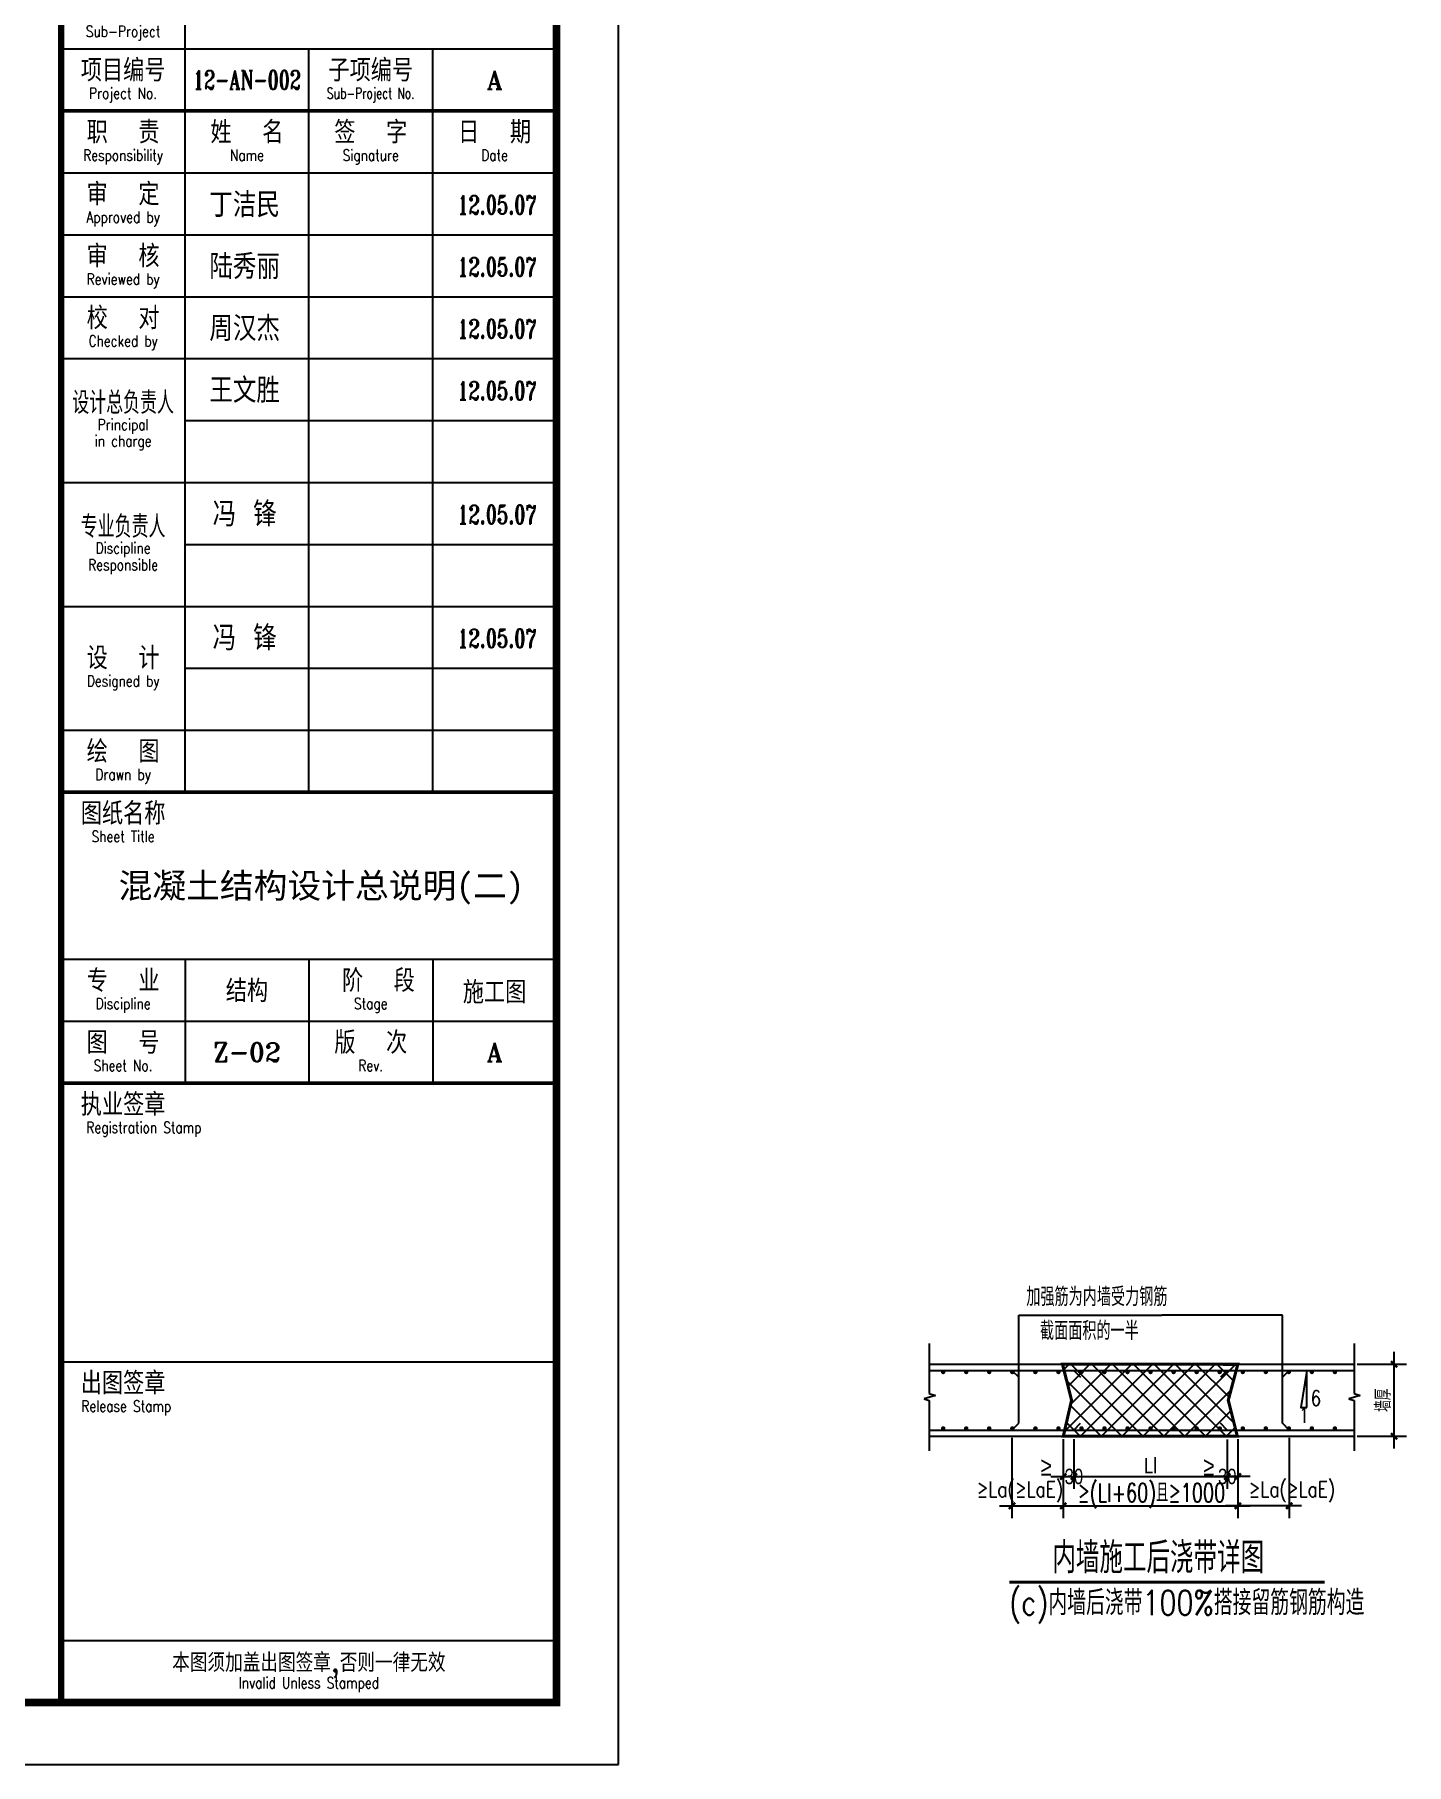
# Model space of a CAD drawing. Extents: x 1914156 to 2010983, y 1234267 to 1358917.
# Drawn here: x 1988827 to 2010983, y 1234267 to 1262199 of the extents above; entities that cross this region are included whole.
import ezdxf
from ezdxf.enums import TextEntityAlignment as Align

# ---------------------------------------------------------------- set-up
doc = ezdxf.new("R2010")
doc.units = 0
doc.header["$LTSCALE"] = 30
doc.layers.get('0').update_dxf_attribs({"linetype": 'CONTINUOUS'})
for name, color, linetype in [('S-DIM&TEXT', 3, 'CONTINUOUS'), ('S-line', 7, 'CONTINUOUS'), ('S-LINE-THIN', 253, 'CONTINUOUS'), ('S-REBAR', 1, 'CONTINUOUS'), ('S-SECTION', 3, 'CONTINUOUS'), ('S-SOLID', 42, 'CONTINUOUS'), ('S-TEXT3', 7, 'CONTINUOUS'), ('S-图名', 2, 'CONTINUOUS'), ('s-图框', 7, 'CONTINUOUS'), ('图框', 85, 'CONTINUOUS')]:
    doc.layers.add(name, color=color, linetype=linetype)
doc.styles.add('TJ03', font='tj03-romans1.shx', dxfattribs={"width": 0.8, "bigfont": 'tj-hztxt1.shx'})
doc.styles.add('TJ1', font='tj-romans1.shx', dxfattribs={"width": 0.75, "bigfont": 'tjhztxt.shx'})
doc.styles.add('TKZ1_tjhts.shx', font='tjromant.shx', dxfattribs={"bigfont": 'tjhts.shx'})
doc.styles.add('TKZ2_tjkts.shx', font='tjromant.shx', dxfattribs={"bigfont": 'tjkts.shx'})
doc.styles.add('黑体', font='SIMHEI.TTF')
doc.dimstyles.new('D100', dxfattribs={"dimscale": 0, "dimtxt": 250, "dimasz": 100, "dimexe": 200, "dimexo": 50, "dimgap": 50, "dimtad": 1, "dimdec": 0, "dimzin": 0, "dimdsep": 46, "dimtxsty": 'TJ03', "dimblk": 'ARCHTICK', "dimblk1": 'ARCHTICK', "dimblk2": 'ARCHTICK', "dimsah": 1, "dimcen": 0, "dimdle": 200, "dimclrd": 256, "dimclre": 256, "dimclrt": 256, "dimadec": 0, "dimazin": 0, "dimtfac": 1, "dimtdec": 0, "dimtix": 1, "dimtmove": 2, "dimatfit": 3, "dimldrblk": 'ARCHTICK', "dimfxl": 0, "dimtolj": 1, "dimtzin": 0, "dimarcsym": 0})
pattern_1 = [(45, (1925737.46, 1370731.79), (-168.3798, 168.3798), []), (135, (1925737.46, 1370731.79), (-168.3798, -168.3798), [])]

# ---------------------------------------------------------------- blocks, each defined once
blk = doc.blocks.new('TJAD_TK_A1')
for p, q in [((1271.38, 513.45), (1271.38, 643.45)), ((1251.38, 633.45), (1331.38, 633.45)), ((1291.38, 513.45), (1291.38, 633.45)), ((1311.38, 513.45), (1311.38, 633.45)), ((1251.38, 613.45), (1331.38, 613.45)), ((1251.38, 603.45), (1331.38, 603.45)), ((1251.38, 593.45), (1331.38, 593.45)), ((1251.38, 583.45), (1331.38, 583.45)), ((1271.38, 573.45), (1331.38, 573.45)), ((1251.38, 563.45), (1331.38, 563.45)), ((1271.38, 553.45), (1331.38, 553.45)), ((1251.38, 543.45), (1331.38, 543.45)), ((1271.38, 533.45), (1331.38, 533.45)), ((1251.38, 523.45), (1331.38, 523.45)), ((1251.38, 486.45), (1331.38, 486.45)), ((1271.38, 486.45), (1271.38, 466.45)), ((1291.38, 486.45), (1291.38, 466.45)), ((1311.38, 486.45), (1311.38, 466.45)), ((1251.38, 476.45), (1331.38, 476.45)), ((1251.38, 421.45), (1331.38, 421.45)), ((1251.38, 376.45), (1331.38, 376.45))]:
    blk.add_line(p, q)
for points, const_width in [([(1251.38, 940.45), (1251.38, 366.45)], 1), ([(1251.38, 623.45), (1331.38, 623.45)], 0.6), ([(1251.38, 513.45), (1331.38, 513.45)], 0.6), ([(1251.38, 466.45), (1331.38, 466.45)], 0.6)]:
    blk.add_lwpolyline(points, dxfattribs=dict(const_width=const_width))
at = {"layer": '图框'}
for p, q in [((1341.38, 356.45), (1341.38, 950.45)), ((500.38, 356.45), (1341.38, 356.45))]:
    blk.add_line(p, q, dxfattribs=at)
at = {"layer": '图框', "const_width": 1.2}
blk.add_lwpolyline([(1331.38, 940.45), (525.38, 940.45), (525.38, 366.45), (1331.38, 366.45)], close=True, dxfattribs=at)
at = {"style": 'TKZ2_tjkts.shx', "width": 0.8}
for s, height, p in [('Sub-Project', 1.8, (1261.38, 636.3)), ('Project No.', 1.8, (1261.38, 626.3)), ('Responsibility', 1.8, (1261.38, 616.3)), ('Name', 1.8, (1281.38, 616.3)), ('Signature', 1.8, (1301.38, 616.3)), ('Date', 1.8, (1321.38, 616.3)), ('Approved by', 1.8, (1261.38, 606.3)), ('Reviewed by', 1.8, (1261.38, 596.3)), ('Checked by', 1.8, (1261.38, 586.3)), ('设计总负责人', 3.6, (1261.38, 576.33)), ('Principal', 1.8, (1261.38, 572.8)), ('in charge', 1.8, (1261.38, 570.15)), ('专业负责人', 3.6, (1261.38, 556.33)), ('Discipline', 1.8, (1261.38, 552.87)), ('Responsible', 1.8, (1261.38, 550.15)), ('Designed by', 1.8, (1261.38, 531.4)), ('Drawn by', 1.8, (1261.38, 516.3)), ('Sheet Title', 1.8, (1261.38, 506.3)), ('Discipline', 1.8, (1261.38, 479.3)), ('Stage', 1.8, (1301.38, 479.3)), ('Sheet No.', 1.8, (1261.38, 469.3)), ('Rev.', 1.8, (1301.38, 469.3)), ('Registration Stamp', 1.8, (1264.74, 459.3)), ('Release Stamp', 1.8, (1261.89, 414.3)), ('Invalid Unless Stamped', 1.8, (1291.38, 369.62))]:
    blk.add_text(s, height=height, dxfattribs=at).set_placement(p, align=Align.MIDDLE_CENTER)
at = {"style": 'TKZ2_tjkts.shx'}
for s, height, p in [('项目编号', 3.6, (1261.38, 630)), ('职  责', 3.6, (1261.38, 620)), ('姓  名', 3.6, (1281.38, 620)), ('签  字', 3.6, (1301.38, 620)), ('日  期', 3.6, (1321.38, 620)), ('审  定', 3.6, (1261.38, 610)), ('审  核', 3.6, (1261.38, 600)), ('校  对', 3.6, (1261.38, 590)), ('设  计', 3.6, (1261.38, 535.1)), ('绘  图', 3.6, (1261.38, 520)), ('图纸名称', 3.6, (1261.38, 510)), ('专  业', 3.6, (1261.38, 483)), (' 阶  段', 3.6, (1301.38, 483)), ('图  号', 3.6, (1261.38, 473)), ('版  次', 3.6, (1301.38, 473)), ('执业签章', 3.6, (1261.38, 463)), ('出图签章', 3.6, (1261.38, 418)), ('本图须加盖出图签章,否则一律无效', 3, (1291.38, 372.88))]:
    blk.add_text(s, height=height, dxfattribs=at).set_placement(p, align=Align.MIDDLE_CENTER)
at = {"layer": '图框', "style": 'TKZ2_tjkts.shx'}
blk.add_text('子项编号', height=3.6, dxfattribs=at).set_placement((1301.38, 630), align=Align.MIDDLE_CENTER)
at = {"layer": '图框', "style": 'TKZ2_tjkts.shx', "width": 0.7}
blk.add_text('Sub-Project No.', height=1.8, dxfattribs=at).set_placement((1301.38, 626.3), align=Align.MIDDLE_CENTER)
blk = doc.blocks.new('_ArchTick')
at = {"color": 0, "linetype": 'ByBlock', "const_width": 0.4}
blk.add_lwpolyline([(-0.5, -0.5), (0.5, 0.5)], dxfattribs=at)
blk = doc.blocks.new('*D161')
at = {"layer": 'S-DIM&TEXT', "lineweight": -2}
for p, q in [((2005442, 1238952), (2005442, 1238242)), ((2008260, 1238952), (2008260, 1238242)), ((2005242, 1238442), (2008460, 1238442))]:
    blk.add_line(p, q, dxfattribs=at)
at = {"layer": 'S-DIM&TEXT', "lineweight": -2, "xscale": 100, "yscale": 100, "zscale": 100, "rotation": 180}
blk.add_blockref('_ArchTick', (2005442, 1238442), dxfattribs=at)
at = {"layer": 'S-DIM&TEXT', "lineweight": -2, "xscale": 100, "yscale": 100, "zscale": 100}
blk.add_blockref('_ArchTick', (2008260, 1238442), dxfattribs=at)
blk = doc.blocks.new('*D162')
at = {"layer": 'S-DIM&TEXT', "lineweight": -2}
for p, q in [((2010783, 1239366), (2010783, 1240929)), ((2010188, 1240729), (2010983, 1240729)), ((2010188, 1239566), (2010983, 1239566))]:
    blk.add_line(p, q, dxfattribs=at)
at = {"layer": 'S-DIM&TEXT', "lineweight": -2, "xscale": 100, "yscale": 100, "zscale": 100}
for p, rotation in [((2010783, 1240729), 90), ((2010783, 1239566), 270)]:
    blk.add_blockref('_ArchTick', p, dxfattribs=dict(at, rotation=rotation))
at = {"layer": 'S-DIM&TEXT', "insert": (2010608, 1240148), "char_height": 250, "attachment_point": 5, "rotation": 90, "style": 'TJ03'}
blk.add_mtext('\\A1;墙厚', dxfattribs=at)
blk = doc.blocks.new('DONUT1')
at = {"layer": 'S-REBAR', "const_width": 36}
blk.add_lwpolyline([(-18, 0, 1), (18, 0, 1)], format="xyb", close=True, dxfattribs=at)
blk = doc.blocks.new('*D200')
at = {"layer": 'S-DIM&TEXT', "lineweight": -2}
for p, q in [((2005442, 1239517), (2005442, 1238715)), ((2005613, 1239517), (2005613, 1238715)), ((2005242, 1238915), (2005813, 1238915))]:
    blk.add_line(p, q, dxfattribs=at)
at = {"layer": 'S-DIM&TEXT', "lineweight": -2, "xscale": 100, "yscale": 100, "zscale": 100, "rotation": 180}
blk.add_blockref('_ArchTick', (2005442, 1238915), dxfattribs=at)
at = {"layer": 'S-DIM&TEXT', "lineweight": -2, "xscale": 100, "yscale": 100, "zscale": 100}
blk.add_blockref('_ArchTick', (2005613, 1238915), dxfattribs=at)
at = {"layer": 'S-DIM&TEXT', "insert": (2005613, 1238915), "char_height": 250, "attachment_point": 5, "style": 'TJ03'}
blk.add_mtext('\\A1;30', dxfattribs=at)
blk = doc.blocks.new('*D163')
at = {"layer": 'S-DIM&TEXT', "lineweight": -2}
for p, q in [((2008090, 1239516), (2008090, 1238715)), ((2008260, 1239517), (2008260, 1238715)), ((2008460, 1238915), (2007890, 1238915))]:
    blk.add_line(p, q, dxfattribs=at)
at = {"layer": 'S-DIM&TEXT', "lineweight": -2, "xscale": 100, "yscale": 100, "zscale": 100, "rotation": 180}
blk.add_blockref('_ArchTick', (2008090, 1238915), dxfattribs=at)
at = {"layer": 'S-DIM&TEXT', "lineweight": -2, "xscale": 100, "yscale": 100, "zscale": 100}
blk.add_blockref('_ArchTick', (2008260, 1238915), dxfattribs=at)
at = {"layer": 'S-DIM&TEXT', "insert": (2008090, 1238915), "char_height": 250, "attachment_point": 5, "style": 'TJ03'}
blk.add_mtext('\\A1;30', dxfattribs=at)
blk = doc.blocks.new('*D164')
at = {"layer": 'S-DIM&TEXT', "lineweight": -2}
for p, q in [((2005613, 1239516), (2005613, 1238715)), ((2008090, 1239516), (2008090, 1238715)), ((2005413, 1238915), (2008290, 1238915))]:
    blk.add_line(p, q, dxfattribs=at)
at = {"layer": 'S-DIM&TEXT', "lineweight": -2, "xscale": 100, "yscale": 100, "zscale": 100, "rotation": 180}
blk.add_blockref('_ArchTick', (2005613, 1238915), dxfattribs=at)
at = {"layer": 'S-DIM&TEXT', "lineweight": -2, "xscale": 100, "yscale": 100, "zscale": 100}
blk.add_blockref('_ArchTick', (2008090, 1238915), dxfattribs=at)
at = {"layer": 'S-DIM&TEXT', "insert": (2006851, 1239090), "char_height": 250, "attachment_point": 5, "style": 'TJ03'}
blk.add_mtext('\\A1;Ll', dxfattribs=at)
blk = doc.blocks.new('*D165')
at = {"layer": 'S-DIM&TEXT', "lineweight": -2}
for p, q in [((2004613, 1239539), (2004613, 1238242)), ((2005442, 1239339), (2005442, 1238242)), ((2004413, 1238442), (2005642, 1238442))]:
    blk.add_line(p, q, dxfattribs=at)
at = {"layer": 'S-DIM&TEXT', "lineweight": -2, "xscale": 100, "yscale": 100, "zscale": 100, "rotation": 180}
blk.add_blockref('_ArchTick', (2004613, 1238442), dxfattribs=at)
at = {"layer": 'S-DIM&TEXT', "lineweight": -2, "xscale": 100, "yscale": 100, "zscale": 100}
blk.add_blockref('_ArchTick', (2005442, 1238442), dxfattribs=at)
blk = doc.blocks.new('*D166')
at = {"layer": 'S-DIM&TEXT', "lineweight": -2}
for p, q in [((2009090, 1239539), (2009090, 1238242)), ((2008260, 1239339), (2008260, 1238242)), ((2009290, 1238442), (2008060, 1238442))]:
    blk.add_line(p, q, dxfattribs=at)
at = {"layer": 'S-DIM&TEXT', "lineweight": -2, "xscale": 100, "yscale": 100, "zscale": 100, "rotation": 180}
blk.add_blockref('_ArchTick', (2008260, 1238442), dxfattribs=at)
at = {"layer": 'S-DIM&TEXT', "lineweight": -2, "xscale": 100, "yscale": 100, "zscale": 100}
blk.add_blockref('_ArchTick', (2009090, 1238442), dxfattribs=at)

msp = doc.modelspace()

# ---------------------------------------------------------------- hatches: boundary and pattern name
at = {"layer": 'S-SOLID'}
h = msp.add_hatch(dxfattribs=at)
h.set_pattern_fill('ANSI37', color=256, scale=75, style=0)
h.set_pattern_definition(pattern_1)
h.paths.add_polyline_path([(2005428.8, 1240729.2), (2005574.8, 1240147.8), (2005442, 1239566.9), (2008252.1, 1239566.4), (2008106.1, 1240147.8), (2008260.5, 1240727.9)], flags=17)
h.paths.add_polyline_path([(2008260.5, 1240727.9), (2005428.8, 1240729.2), (2005574.8, 1240147.8), (2005442, 1239566.4), (2008252.1, 1239566.4), (2008106.1, 1240147.8)])
edge = h.paths.add_edge_path(flags=16)
edge.add_line((2005574.8, 1240147.8), (2005442, 1239566.9))
h = msp.add_hatch(dxfattribs=at)
h.set_pattern_fill('ANSI37', color=256, scale=75, style=0)
h.set_pattern_definition(pattern_1)
h.paths.add_polyline_path([(2008252.1, 1239566.4), (2008106.1, 1240147.8), (2008260.5, 1240727.9), (2005428.8, 1240729.2), (2005574.8, 1240147.8), (2005442, 1239566.4)])

# ---------------------------------------------------------------- linework, layer by layer
at = {"layer": 'S-DIM&TEXT'}
for p, q in [((2004721.8, 1239775.6), (2004721.8, 1241520.4)), ((2004721.8, 1241520.4), (2007030.5, 1241520.4)), ((2008980.6, 1241520.4), (2007030.5, 1241520.4)), ((2008980.6, 1239775.6), (2008980.6, 1241520.4))]:
    msp.add_line(p, q, dxfattribs=at)
msp.add_lwpolyline([(2009376.8, 1240029.2), (2009376.8, 1240629.2), (2009276.8, 1240029.2)], close=True, dxfattribs=at)
at = {"layer": 'S-line'}
for p, q in [((2008260.5, 1240727.9), (2008106.1, 1240147.8)), ((2005574.8, 1240147.8), (2005442, 1239566.9)), ((2005442, 1239566.4), (2006812.6, 1239566.4)), ((2006815.1, 1239566.4), (2006709.8, 1239566.4)), ((2006917.9, 1239566.4), (2008252.1, 1239566.4))]:
    msp.add_line(p, q, dxfattribs=at)
msp.add_lwpolyline([(2005428.8, 1240729.2), (2005574.8, 1240147.8), (2005442, 1239566.9), (2008252.1, 1239566.4), (2008106.1, 1240147.8), (2008260.5, 1240727.9)], close=True, dxfattribs=at)
at = {"layer": 'S-LINE-THIN'}
for p, q in [((2003277.5, 1241063.3), (2003277.5, 1240257.9)), ((2010137.5, 1241063.3), (2010137.5, 1240257.9)), ((2003376.2, 1240225), (2003194.5, 1240171.6)), ((2003277.5, 1240257.9), (2003376.2, 1240225)), ((2010236.2, 1240225), (2010054.5, 1240171.6)), ((2010137.5, 1240257.9), (2010236.2, 1240225)), ((2003194.5, 1240171.6), (2003277.5, 1240144)), ((2003277.5, 1240144), (2003277.5, 1239328.6)), ((2010054.5, 1240171.6), (2010137.5, 1240144)), ((2010137.5, 1240144), (2010137.5, 1239328.6))]:
    msp.add_line(p, q, dxfattribs=at)
at = {"layer": 'S-REBAR'}
for p, q in [((2003277.5, 1240629.2), (2010137.5, 1240629.2)), ((2004612.7, 1240629.2), (2004721.8, 1240520)), ((2005612.7, 1240629.2), (2005721.8, 1240520)), ((2008089.8, 1240629.2), (2007980.6, 1240520)), ((2009089.8, 1240629.2), (2008980.6, 1240520)), ((2003277.5, 1239666.4), (2010137.5, 1239666.4)), ((2004612.7, 1239666.4), (2004721.8, 1239775.6)), ((2005612.7, 1239666.4), (2005721.8, 1239775.6)), ((2008089.8, 1239666.4), (2007980.6, 1239775.6)), ((2009089.8, 1239666.4), (2008980.6, 1239775.6))]:
    msp.add_line(p, q, dxfattribs=at)
at = {"layer": 'S-REBAR', "const_width": 50}
msp.add_lwpolyline([(2004570.3, 1237209.7), (2009661.8, 1237209.7)], dxfattribs=at)
at = {"layer": 'S-SECTION'}
for p, q in [((2003277.5, 1240729.2), (2010137.5, 1240729.2)), ((2003277.5, 1239566.4), (2010137.5, 1239566.4))]:
    msp.add_line(p, q, dxfattribs=at)
at = {"layer": 'S-SECTION', "color": 0, "const_width": 50}
msp.add_lwpolyline([(2008260.5, 1240727.9), (2005428.8, 1240729.2), (2005574.8, 1240147.8), (2005442, 1239566.4), (2008252.1, 1239566.4), (2008106.1, 1240147.8), (2008260.5, 1240727.9)], dxfattribs=at)
at = {"layer": 'S-SOLID'}
msp.add_lwpolyline([(2008252.1, 1239566.4), (2008106.1, 1240147.8), (2008260.5, 1240727.9), (2005428.8, 1240729.2), (2005574.8, 1240147.8), (2005442, 1239566.4)], close=True, dxfattribs=at)

# ---------------------------------------------------------------- block references
at = {"layer": 'S-REBAR', "rotation": 180}
for p in [(2003501.7, 1240603.9), (2005734.7, 1240603.9)]:
    msp.add_blockref('DONUT1', p, dxfattribs=at)
at = {"layer": 'S-REBAR', "xscale": -1, "rotation": 180}
for p in [(2003873.9, 1240603.9), (2004246, 1240603.9), (2004618.2, 1240603.9), (2004990.4, 1240603.9), (2005362.5, 1240603.9), (2006106.9, 1240603.9), (2006479, 1240603.9), (2006851.2, 1240603.9), (2007223.4, 1240603.9), (2007595.5, 1240603.9), (2007967.7, 1240603.9), (2008339.9, 1240603.9), (2008712.1, 1240603.9), (2009084.2, 1240603.9), (2009456.4, 1240603.9), (2009828.6, 1240603.9)]:
    msp.add_blockref('DONUT1', p, dxfattribs=at)
at = {"layer": 'S-REBAR', "xscale": -1}
for p in [(2003501.7, 1239691.7), (2005734.7, 1239691.7)]:
    msp.add_blockref('DONUT1', p, dxfattribs=at)
at = {"layer": 'S-REBAR'}
for p in [(2003873.9, 1239691.7), (2004246, 1239691.7), (2004618.2, 1239691.7), (2004990.4, 1239691.7), (2005362.5, 1239691.7), (2006106.9, 1239691.7), (2006479, 1239691.7), (2006851.2, 1239691.7), (2007223.4, 1239691.7), (2007595.5, 1239691.7), (2007967.7, 1239691.7), (2008339.9, 1239691.7), (2008712.1, 1239691.7), (2009084.2, 1239691.7), (2009456.4, 1239691.7), (2009828.6, 1239691.7)]:
    msp.add_blockref('DONUT1', p, dxfattribs=at)
at = {"layer": 's-图框', "xscale": 100, "yscale": 100, "zscale": 100}
msp.add_blockref('TJAD_TK_A1', (1864118.4, 1198622.1), dxfattribs=at)

# ---------------------------------------------------------------- texts
at = {"layer": 'S-DIM&TEXT'}
for s, height, style, width, p in [('加强筋为内墙受力钢筋', 300, 'TJ1', 0.8, (2004843.7, 1241668.4)), ('截面面积的一半', 300, 'TJ1', 0.8, (2005064.6, 1241118.4)), ('6', 250, 'TJ1', 0.75, (2009440.7, 1240056.7)), ('1', 250, 'TJ1', 0.75, (2009251, 1239781.3)), ('%%158', 300, 'TJ03', 0.8, (2005076.5, 1238931.9)), ('%%158', 300, 'TJ03', 0.8, (2007705.7, 1238931.9)), ('%%158La(%%158LaE)', 250, 'TJ1', 0.8, (2004043.1, 1238584.2)), ('%%158(Ll+60)且%%1581000', 300, 'TJ1', 0.7, (2005670.5, 1238504.8)), ('%%158La(%%158LaE)', 250, 'TJ1', 0.8, (2008436.3, 1238584.2))]:
    msp.add_text(s, height=height, dxfattribs=dict(at, style=style, width=width)).set_placement(p)
at = {"layer": 'S-TEXT3', "color": 6, "style": '黑体'}
msp.add_text('混凝土结构设计总说明(二)', height=400, dxfattribs=at).set_placement((1993455.3, 1248433.5), align=Align.MIDDLE)
at = {"layer": 'S-图名', "color": 2, "style": 'TJ03', "width": 0.8}
msp.add_text('内墙施工后浇带详图', height=500, dxfattribs=at).set_placement((2005265.2, 1237354.3))
at = {"layer": 'S-图名', "style": 'TJ1', "width": 0.8}
msp.add_text('(c)内墙后浇带100%搭接留筋钢筋构造', height=400, dxfattribs=at).set_placement((2004570.3, 1236677.7))
at = {"layer": '图框', "style": 'TKZ1_tjhts.shx', "width": 0.7}
for s, p in [('12-AN-002', (1992256.5, 1261467.1)), ('12.05.07', (1996295.1, 1259450)), ('12.05.07', (1996295.1, 1258450)), ('12.05.07', (1996295.1, 1257450)), ('12.05.07', (1996295.1, 1256450)), ('12.05.07', (1996295.1, 1254450)), ('12.05.07', (1996295.1, 1252450))]:
    msp.add_text(s, height=300, dxfattribs=at).set_placement(p, align=Align.MIDDLE_CENTER)
at = {"layer": '图框', "style": 'TKZ1_tjhts.shx'}
for s, height, p in [('A', 300, (1996256.3, 1261467)), ('丁洁民', 400, (1992219.5, 1259450.1)), ('陆秀丽', 400, (1992219.5, 1258451.3)), ('周汉杰', 400, (1992219.5, 1257452.5)), ('王文胜', 400, (1992219.5, 1256453.7)), ('冯 锋', 400, (1992219.5, 1254456.1)), ('冯 锋', 400, (1992219.5, 1252456.1)), ('结构', 360, (1992256.3, 1246755.9)), ('施工图', 360, (1996256.3, 1246734.7)), ('Z-02', 300, (1992256.3, 1245767)), ('A', 300, (1996256.3, 1245767))]:
    msp.add_text(s, height=height, dxfattribs=at).set_placement(p, align=Align.MIDDLE_CENTER)

# ---------------------------------------------------------------- dimensions: what is measured, and where the dimension line sits
at = {"layer": 'S-DIM&TEXT'}
for base, p1, p2, angle, text, picture, middle in [((2010783.3, 1240729.2), (2010137.5, 1239566.4), (2010137.5, 1240729.2), 90, '墙厚', '*D162', (2010608.3, 1240147.8)), ((2008260.3, 1238442.2), (2009089.8, 1239588.9), (2008260.3, 1239389.4), 180, ' ', '*D166', (2008675, 1238442.2))]:
    dim = msp.add_linear_dim(base=base, p1=p1, p2=p2, angle=angle, text=text, dimstyle='D100', override={"dimscale": 1}, dxfattribs=at)
    dim.commit()
    dim.dimension.update_dxf_attribs({"geometry": picture, "text_midpoint": middle})
for base, p1, p2, text, override, picture, middle in [((2005442.1, 1238442.2), (2004612.7, 1239588.9), (2005442.1, 1239389.4), ' ', {"dimscale": 1}, '*D165', (2005027.4, 1238442.2)), ((2008089.8, 1238914.6), (2005612.7, 1239566.4), (2008089.8, 1239566.4), 'Ll', {"dimscale": 1}, '*D164', (2006851.2, 1239089.6)), ((2008260.5, 1238442.2), (2005442, 1239002.5), (2008260.5, 1239002.5), ' ', {"dimscale": 1, "dimlfac": 0.3}, '*D161', (2006851.2, 1238442.2))]:
    dim = msp.add_linear_dim(base=base, p1=p1, p2=p2, text=text, dimstyle='D100', override=override, dxfattribs=at)
    dim.commit()
    dim.dimension.update_dxf_attribs({"geometry": picture, "text_midpoint": middle})
dim = msp.add_linear_dim(base=(2005612.6, 1238914.6), p1=(2005442.1, 1239566.9), p2=(2005612.6, 1239566.9), text='30', dimstyle='D100', override={"dimscale": 1}, dxfattribs=at)
dim.commit()
dim.dimension.update_dxf_attribs({"geometry": '*D200', "text_midpoint": (2005612.7, 1238914.6), "dimtype": 160})
dim = msp.add_linear_dim(base=(2008089.8, 1238914.6), p1=(2008260.3, 1239566.9), p2=(2008089.8, 1239566.4), angle=180, text='30', dimstyle='D100', override={"dimscale": 1}, dxfattribs=at)
dim.commit()
dim.dimension.update_dxf_attribs({"geometry": '*D163', "text_midpoint": (2008089.8, 1238914.6), "dimtype": 160})

doc.saveas('drawing.dxf')
